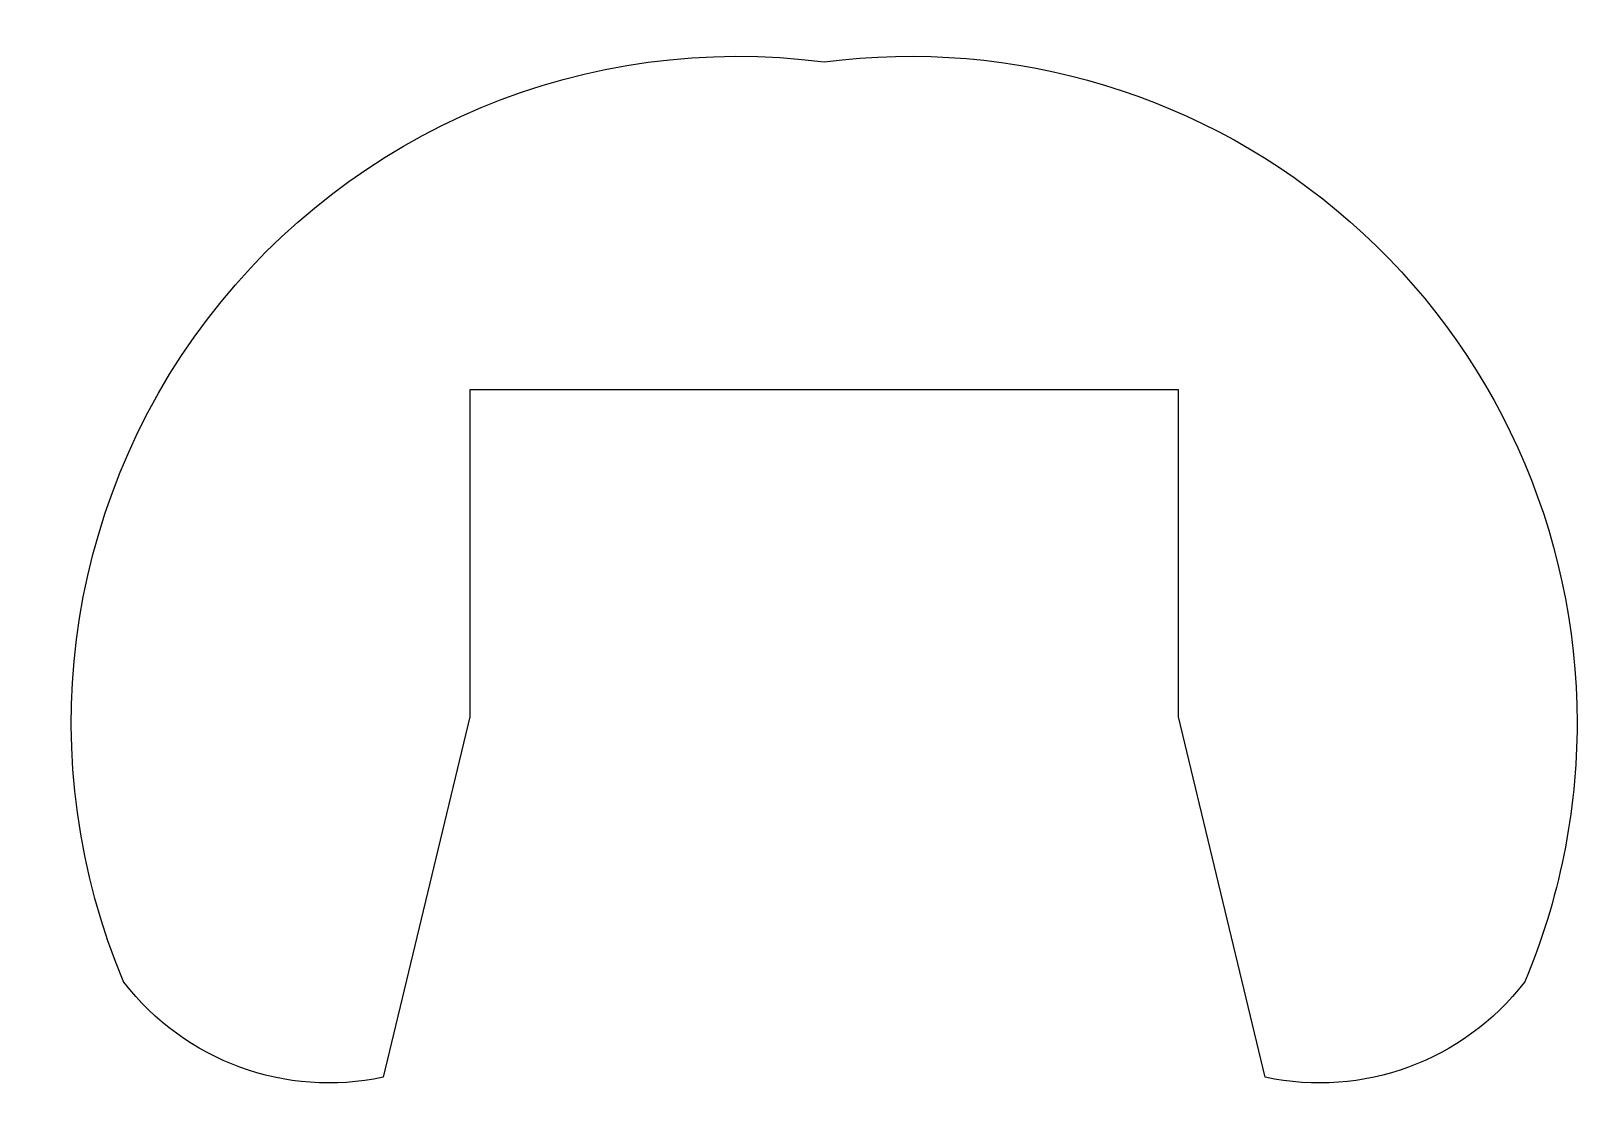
# Model space of a CAD drawing. Header units: millimetres. Extents: x 3105.4 to 3119.9, y 1395.5 to 1405.4.
import ezdxf

# ---------------------------------------------------------------- set-up
doc = ezdxf.new("R2010")
doc.units = ezdxf.units.MM

msp = doc.modelspace()

# ---------------------------------------------------------------- linework, layer by layer
at = {"color": 254, "true_color": 0xcad1ee, "extrusion": (0, 0, -1)}
for p, q in [((3116.144, 1402.076, 21.183), (3109.54, 1402.076, 21.183)), ((3109.54, 1402.076, 21.183), (3109.54, 1399.028, 21.183)), ((3116.144, 1399.028, 21.183), (3116.144, 1402.076, 21.183)), ((3109.54, 1399.028, 21.183), (3108.731, 1395.668, 21.183)), ((3116.953, 1395.668, 21.183), (3116.144, 1399.028, 21.183))]:
    msp.add_line(p, q, dxfattribs=at)
for centre, radius, start, end in [((-3112.037, 1398.973, -21.183), 6.212, 337.0723, 97.4485), ((-3113.648, 1398.973, -21.183), 6.212, 82.5515, 180), ((-3113.648, 1398.973, -21.183), 6.212, 180, 202.9277), ((-3108.227, 1398.03, -21.183), 2.415, 257.9472, 322.3071), ((-3117.458, 1398.03, -21.183), 2.415, 217.6929, 282.0528)]:
    msp.add_arc(centre, radius, start, end, dxfattribs=at)

doc.saveas('drawing.dxf')
